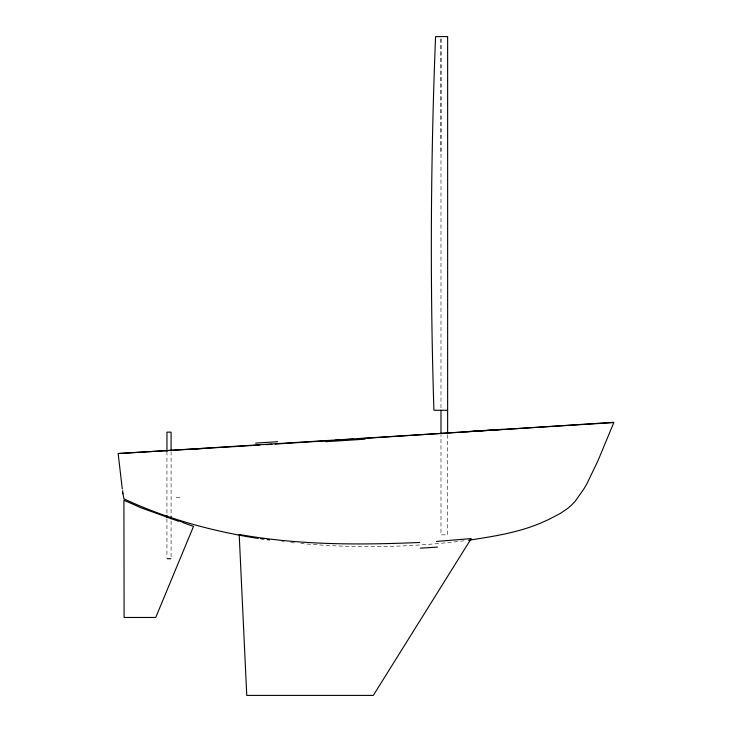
<?xml version="1.0" encoding="UTF-8"?>
<svg xmlns="http://www.w3.org/2000/svg" width="732" height="732" viewBox="0 0 732 732"><rect width="100%" height="100%" fill="white"/><g stroke="black" fill="none" stroke-linecap="round" stroke-linejoin="round"><path stroke-width="0.55" stroke-dasharray="3.66 2.75" d="M464.115 540.774C410.012 547.472 355.148 548.46 300.852 543.483M176.147 497.467L180.237 497.467M290.778 542.549L295.261 542.97M281.82 541.625L284.071 541.927M447.627 434.744L447.627 534.845L440.984 534.845L440.984 434.744M440.984 38.823L440.984 409.179M440.966 38.851L440.966 154.269M171.078 451.525L171.078 516.508M171.078 521.074L171.078 557.555M166.942 451.525L166.942 514.23M166.942 518.787L166.942 557.555"/><path stroke-width="1.1" d="M468.553 540.271C493.981 536.318 519.921 532.448 543.565 521.788A193.632 193.632 0 0 0 549.769 518.961L560.502 513.324L567.703 508.42A64.325 64.325 0 0 0 570.768 505.766A56.611 56.611 0 0 0 575.425 500.926L583.862 488.921A146.958 146.958 0 0 0 587.128 483.276L597.971 460.721L613.837 422.565L118.163 453.602L122.281 489.022M436.437 541.442L471.207 538.596L373.311 695.4L246.757 695.4L239.19 534.442C298.693 545.239 359.549 545.047 419.775 542.467M613.7 422.318L357.555 438.834M329.793 440.609L275.214 444.068M335.027 440.28L340.298 439.941M345.632 439.603L353.181 439.118M253.794 445.404L259.878 445.029M265.432 444.681L271.947 444.269M234.222 446.612L251.835 445.532M234.304 446.612L165.533 450.711M192.791 449.1L202.398 448.533M135.246 452.486L165.588 450.711M118.364 453.465L135.264 452.486M447.627 410.277L433.92 410.277A1741.41 596.141 87.5 0 1 432.182 340.847C430.352 239.428 431.532 137.955 435.567 36.6L447.627 36.6L447.627 432.521M167.198 558.699L170.895 558.699M258.213 538.377L254.837 537.919C209.764 530.526 165.295 518.302 123.882 498.812L122.546 490.751M260.464 538.688L263.831 539.155M267.207 539.612L269.458 539.923M183.091 522.694L193.523 526.39L155.733 617.469L124.101 617.469L123.918 500.221L137.232 506.087A135.2 133.974 -2.3 0 0 140.8 507.715L178.086 521.12M440.984 410.277L440.984 433.637M171.078 450.381L171.078 432.145L166.969 432.145L166.942 451.525M171.078 516.508L171.078 518.787M166.942 515.374L166.942 517.652M122.811 493.789A47.434 1.281 84.7 0 1 122.619 492.911M183.165 522.282A139.071 72.367 19.2 0 1 178.196 520.717M437.489 547.078A461.105 232.035 -1.9 0 1 420.406 548.14M466.613 431.642A344.351 1.592 -3.8 0 1 503.012 429.281M365.048 439.173A945.863 16.69 -3.6 0 1 325.685 441.698M277.611 441.716A925.065 33.956 -3.7 0 1 255.642 443.089"/></g></svg>
